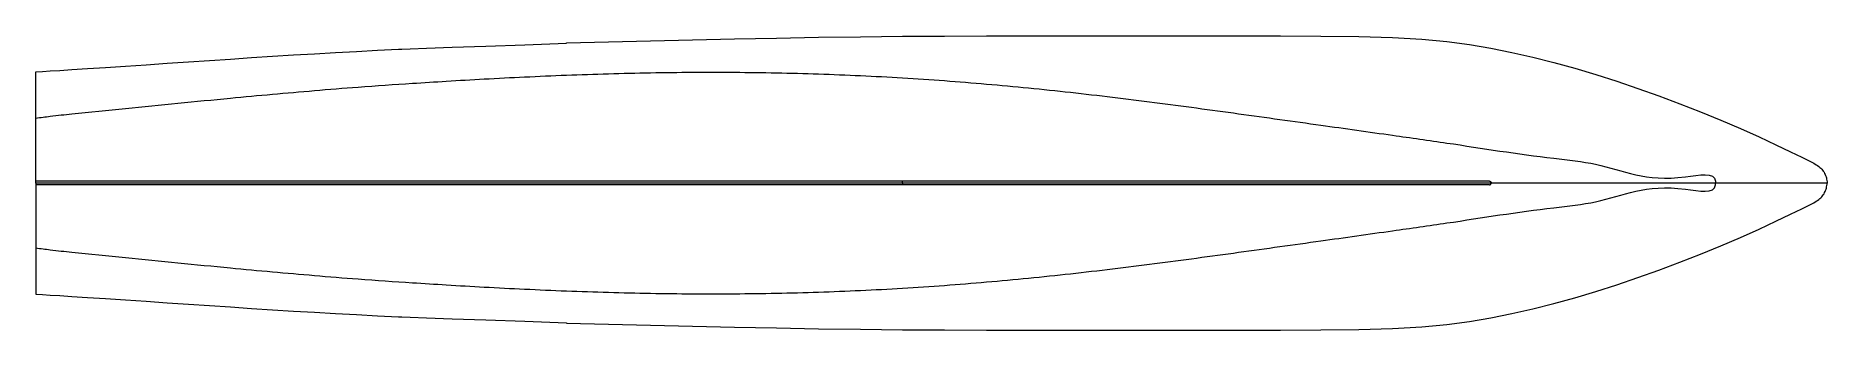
# Model space of a CAD drawing. Header units: inches. Extents: x -67691 to 67691, y -11100 to 11100.
import ezdxf

# ---------------------------------------------------------------- set-up
doc = ezdxf.new("R2010")
doc.units = ezdxf.units.IN
doc.header["$MEASUREMENT"] = 0
doc.layers.add('edges', color=8, linetype='Continuous', lineweight=0, true_color=0x808080)
doc.layers.add('Waterlines', color=150, linetype='Continuous', lineweight=0, true_color=0x007fff)

msp = doc.modelspace()

# ---------------------------------------------------------------- linework, layer by layer
at = {"layer": 'edges'}
for points in [[(-27590, 10570), (-24415, 10652), (-21240, 10732), (-18065, 10808), (-14890, 10878), (-11715, 10940), (-8540, 10993), (-5365, 11036), (-2190, 11067), (985, 11086), (4160, 11096), (7335, 11099), (10510, 11100), (13685, 11100), (16860, 11100), (20035, 11100), (23210, 11100), (26369, 11098), (29428, 11083), (32289, 11044), (34852, 10967), (37052, 10842), (38953, 10668), (40656, 10445), (42260, 10175), (43848, 9858), (45435, 9498), (47023, 9097), (48610, 8658), (50198, 8185), (51785, 7679), (53373, 7142), (54960, 6575), (56545, 5981), (58113, 5366), (59647, 4737), (61130, 4102), (62539, 3472), (63822, 2878), (64918, 2357), (65769, 1943), (66338, 1662), (66677, 1487), (66861, 1383), (66965, 1314), (67051, 1248), (67132, 1180), (67207, 1110), (67276, 1037), (67340, 963), (67398, 886), (67451, 807), (67498, 725), (67540, 642), (67576, 556), (67606, 468), (67631, 378), (67651, 285), (67666, 191), (67679, 96), (67691, 0)], [(-65884, 8497), (-64964, 8557), (-63796, 8632), (-62424, 8721), (-60916, 8820), (-59339, 8925), (-57752, 9032), (-56164, 9140), (-54577, 9248), (-52989, 9355), (-51402, 9460), (-49814, 9563), (-48227, 9662), (-46639, 9757), (-45052, 9847), (-43465, 9933), (-41877, 10017), (-40290, 10100)], [(-40290, 10100), (-40256, 10099), (-40025, 10106), (-39397, 10127), (-38173, 10169)], [(-38173, 10169), (-36222, 10237), (-33675, 10326), (-30731, 10430), (-27590, 10541)], [(-27590, 10541), (-27590, 10548), (-27590, 10556), (-27590, 10563), (-27590, 10570)], [(-67691, 0), (-67690, 2095), (-67690, 4190), (-67690, 6285), (-67690, 8380)], [(-67690, 8380), (-67178, 8413)], [(-67687, 150), (-67688, 669), (-67688, 1200), (-67689, 1756), (-67689, 2349), (-67689, 2985), (-67689, 3642), (-67690, 4290), (-67690, 4900), (-67690, 5447), (-67690, 5931), (-67690, 6355), (-67690, 6723), (-67690, 7039), (-67690, 7308), (-67690, 7535), (-67690, 7725), (-67690, 7883), (-67690, 8013), (-67690, 8116), (-67690, 8195), (-67690, 8254), (-67690, 8296), (-67690, 8325), (-67690, 8345), (-67690, 8359), (-67690, 8368), (-67690, 8375), (-67690, 8380)], [(-67178, 8413), (-66599, 8451)], [(-66599, 8451), (-65884, 8497)], [(-67688, 0), (-67689, 0), (-67689, 0), (-67690, 0), (-67690, 0), (-67690, 0), (-67690, 0), (-67691, 0), (-67691, 0), (-67691, 0), (-67691, 0), (-67691, 0), (-67691, 0), (-67691, 0), (-67691, 0), (-67691, 0), (-67691, 0), (-67691, 0), (-67691, 0), (-67691, 0), (-67691, 0), (-67691, 0), (-67691, 0), (-67691, 0), (-67691, 0), (-67691, 0), (-67691, 0), (-67691, 0), (-67691, 0)], [(-67688, 0), (-67689, 0), (-67689, 0), (-67690, 0), (-67690, 0), (-67690, 0), (-67690, 0), (-67691, 0), (-67691, 0), (-67691, 0), (-67691, 0), (-67691, 0), (-67691, 0), (-67691, 0), (-67691, 0), (-67691, 0), (-67691, 0), (-67691, 0), (-67691, 0), (-67691, 0), (-67691, 0), (-67691, 0), (-67691, 0), (-67691, 0), (-67691, 0), (-67691, 0), (-67691, 0), (-67691, 0), (-67691, 0)], [(-67691, 0), (-67690, -2095), (-67690, -4190), (-67690, -6285), (-67690, -8380)], [(-67688, 0), (-67688, 38), (-67688, 75), (-67687, 113), (-67687, 150)], [(-2194, 0), (-4417, 0), (-6559, 0), (-8538, 0), (-10273, 0), (-11717, 0), (-12946, 0), (-14074, 0), (-15210, 0), (-16447, 0), (-17795, 0), (-19246, 0), (-20789, 0), (-22404, 0), (-24009, 0), (-25512, 0), (-26819, 0), (-27885, 0), (-28858, 0), (-29933, 0), (-31306, 0), (-33099, 0), (-35137, 0), (-37170, 0), (-38951, 0), (-40296, 0), (-41294, 0), (-42097, 0), (-42859, 0), (-43711, 0), (-44683, 0), (-45783, 0), (-47017, 0), (-48375, 0), (-49774, 0), (-51111, 0), (-52287, 0), (-53232, 0), (-54012, 0), (-54725, 0), (-55471, 0), (-56329, 0), (-57319, 0), (-58441, 0), (-59695, 0), (-61066, 0), (-62468, 0), (-63802, 0), (-64964, 0), (-65883, 0), (-66598, 0), (-67177, 0), (-67688, 0)], [(-2194, 0), (-4417, 0), (-6559, 0), (-8538, 0), (-10273, 0), (-11717, 0), (-12946, 0), (-14074, 0), (-15210, 0), (-16447, 0), (-17795, 0), (-19246, 0), (-20789, 0), (-22404, 0), (-24009, 0), (-25512, 0), (-26819, 0), (-27885, 0), (-28858, 0), (-29933, 0), (-31306, 0), (-33099, 0), (-35137, 0), (-37170, 0), (-38951, 0), (-40296, 0), (-41294, 0), (-42097, 0), (-42859, 0), (-43711, 0), (-44683, 0), (-45783, 0), (-47017, 0), (-48375, 0), (-49774, 0), (-51111, 0), (-52287, 0), (-53232, 0), (-54012, 0), (-54725, 0), (-55471, 0), (-56329, 0), (-57319, 0), (-58441, 0), (-59695, 0), (-61066, 0), (-62468, 0), (-63802, 0), (-64964, 0), (-65883, 0), (-66598, 0), (-67177, 0), (-67688, 0)], [(-67688, 0), (-67688, -38), (-67688, -75), (-67687, -112), (-67687, -150)], [(-2194, 150), (-4417, 149), (-6558, 147), (-8537, 146), (-10273, 145), (-11716, 145), (-12946, 145), (-14073, 146), (-15210, 147), (-16447, 147), (-17795, 148), (-19245, 149), (-20789, 149), (-22403, 149), (-24008, 149), (-25511, 149), (-26818, 149), (-27885, 149), (-28857, 149), (-29932, 149), (-31306, 150), (-33099, 149), (-35136, 149), (-37170, 148), (-38950, 145), (-40296, 142), (-41293, 138), (-42096, 134), (-42859, 131), (-43711, 130), (-44683, 131), (-45783, 132), (-47017, 134), (-48375, 137), (-49774, 139), (-51111, 141), (-52287, 141), (-53232, 139), (-54012, 136), (-54725, 133), (-55470, 131), (-56329, 130), (-57319, 131), (-58441, 132), (-59695, 135), (-61066, 137), (-62468, 140), (-63802, 143), (-64964, 145), (-65883, 147), (-66598, 148), (-67177, 149), (-67687, 150)], [(-27590, -10570), (-24415, -10652), (-21240, -10732), (-18065, -10808), (-14890, -10878), (-11715, -10940), (-8540, -10993), (-5365, -11036), (-2190, -11067), (985, -11086), (4160, -11096), (7335, -11099), (10510, -11100), (13685, -11100), (16860, -11100), (20035, -11100), (23210, -11100), (26369, -11098), (29428, -11083), (32289, -11044), (34852, -10967), (37052, -10842), (38953, -10668), (40656, -10445), (42260, -10175), (43848, -9858), (45435, -9498), (47023, -9097), (48610, -8658), (50198, -8185), (51785, -7679), (53373, -7142), (54960, -6575), (56545, -5981), (58113, -5366), (59647, -4737), (61130, -4102), (62539, -3472), (63822, -2878), (64918, -2357), (65769, -1943), (66338, -1662), (66677, -1487), (66861, -1383), (66965, -1314), (67051, -1248), (67132, -1180), (67207, -1110), (67276, -1037), (67340, -963), (67398, -886), (67451, -807), (67498, -725), (67540, -642), (67576, -556), (67606, -468), (67631, -378), (67651, -285), (67666, -191), (67679, -96), (67691, 0)], [(-74, 150), (-1297, 150), (-1926, 150), (-2158, 150), (-2191, 150), (-2192, 150), (-2192, 150), (-2193, 150), (-2194, 150)], [(-2194, 0), (-2194, 38), (-2194, 75), (-2194, 113), (-2194, 150)], [(42179, 0), (42139, 0), (42006, 0), (41684, 0), (41077, 0), (40103, 0), (38740, 0), (36983, 0), (34825, 0), (32277, 0), (29425, 0), (26369, 0), (23210, 0), (20035, 0), (16860, 0), (13685, 0), (10510, 0), (7368, 0), (4425, 0), (1878, 0), (-74, 0), (-1297, 0), (-1926, 0), (-2158, 0), (-2191, 0), (-2192, 0), (-2192, 0), (-2193, 0), (-2194, 0)], [(-2194, 0), (-2194, -38), (-2194, -75), (-2194, -112), (-2194, -150)], [(42179, 0), (42139, 0), (42006, 0), (41684, 0), (41077, 0), (40103, 0), (38740, 0), (36983, 0), (34825, 0), (32277, 0), (29425, 0), (26369, 0), (23210, 0), (20035, 0), (16860, 0), (13685, 0), (10510, 0), (7368, 0), (4425, 0), (1878, 0), (-74, 0), (-1297, 0), (-1926, 0), (-2158, 0), (-2191, 0), (-2192, 0), (-2192, 0), (-2193, 0), (-2194, 0)], [(42166, 142), (42134, 145), (42005, 147), (41684, 148), (41077, 149), (40103, 150), (38740, 150), (36983, 150), (34825, 150), (32277, 150), (29425, 150), (26369, 150), (23210, 150), (20035, 150), (16860, 150), (13685, 150), (10510, 150), (7368, 150), (4425, 150), (1878, 150), (-74, 150)], [(42166, 142), (42182, 139), (42197, 135), (42211, 130), (42224, 124)], [(42300, 0), (42268, 0), (42236, 0), (42206, 0), (42179, 0)], [(42300, 0), (42268, 0), (42236, 0), (42206, 0), (42179, 0)], [(42224, 124), (42236, 118), (42246, 111), (42256, 103), (42265, 94)], [(42265, 94), (42273, 85), (42279, 75), (42285, 64), (42290, 52)], [(42290, 52), (42293, 40), (42296, 27), (42298, 13), (42300, 0)], [(42290, -52), (42293, -40), (42296, -27), (42298, -13), (42300, 0)], [(49274, 0), (48843, 0), (48480, 0), (48110, 0), (47642, 0), (46980, 0), (46060, 0), (44926, 0), (43649, 0), (42300, 0)], [(49274, 0), (48843, 0), (48480, 0), (48110, 0), (47642, 0), (46980, 0), (46060, 0), (44926, 0), (43649, 0), (42300, 0)], [(49768, 0), (49274, 0)], [(49768, 0), (49274, 0)], [(50302, 0), (49768, 0)], [(50302, 0), (49768, 0)], [(52890, 0), (52425, 0), (51924, 0), (51396, 0), (50852, 0), (50302, 0)], [(52890, 0), (52425, 0), (51924, 0), (51396, 0), (50852, 0), (50302, 0)], [(53312, 0), (52890, 0)], [(53312, 0), (52890, 0)], [(53695, 0), (53312, 0)], [(53695, 0), (53312, 0)], [(54046, 0), (53695, 0)], [(54046, 0), (53695, 0)], [(54369, 0), (54046, 0)], [(54369, 0), (54046, 0)], [(54672, 0), (54369, 0)], [(54672, 0), (54369, 0)], [(54959, 0), (54672, 0)], [(54959, 0), (54672, 0)], [(55236, 0), (54959, 0)], [(55236, 0), (54959, 0)], [(60611, 0), (60404, 0), (60225, 0), (60063, 0), (59908, 0), (59750, 0), (59589, 0), (59423, 0), (59251, 0), (59074, 0), (58895, 0), (58719, 0), (58550, 0), (58391, 0), (58239, 0), (58092, 0), (57944, 0), (57793, 0), (57638, 0), (57476, 0), (57308, 0), (57133, 0), (56947, 0), (56747, 0), (56529, 0), (56292, 0), (56040, 0), (55776, 0), (55507, 0), (55236, 0)], [(60611, 0), (60404, 0), (60225, 0), (60063, 0), (59908, 0), (59750, 0), (59589, 0), (59423, 0), (59251, 0), (59074, 0), (58895, 0), (58719, 0), (58550, 0), (58391, 0), (58239, 0), (58092, 0), (57944, 0), (57793, 0), (57638, 0), (57476, 0), (57308, 0), (57133, 0), (56947, 0), (56747, 0), (56529, 0), (56292, 0), (56040, 0), (55776, 0), (55507, 0), (55236, 0)], [(60855, 0), (60611, 0)], [(60855, 0), (60611, 0)], [(61139, 0), (60855, 0)], [(61139, 0), (60855, 0)], [(61467, 0), (61139, 0)], [(61467, 0), (61139, 0)], [(67691, 0), (67192, 0), (66694, 0), (66195, 0), (65697, 0), (65198, 0), (64700, 0), (64201, 0), (63703, 0), (63207, 0), (62723, 0), (62264, 0), (61842, 0), (61467, 0)], [(67691, 0), (67192, 0), (66694, 0), (66195, 0), (65697, 0), (65198, 0), (64700, 0), (64201, 0), (63703, 0), (63207, 0), (62723, 0), (62264, 0), (61842, 0), (61467, 0)], [(-67687, -150), (-67688, -669), (-67688, -1200), (-67689, -1756), (-67689, -2349), (-67689, -2985), (-67689, -3642), (-67690, -4290), (-67690, -4900), (-67690, -5447), (-67690, -5931), (-67690, -6355), (-67690, -6723), (-67690, -7039), (-67690, -7308), (-67690, -7535), (-67690, -7725), (-67690, -7883), (-67690, -8013), (-67690, -8116), (-67690, -8195), (-67690, -8254), (-67690, -8296), (-67690, -8325), (-67690, -8345), (-67690, -8359), (-67690, -8368), (-67690, -8375), (-67690, -8380)], [(-2194, -150), (-4417, -149), (-6558, -147), (-8537, -146), (-10273, -145), (-11716, -145), (-12946, -145), (-14073, -146), (-15210, -147), (-16447, -147), (-17795, -148), (-19245, -149), (-20789, -149), (-22403, -149), (-24008, -149), (-25511, -149), (-26818, -149), (-27885, -149), (-28857, -149), (-29932, -149), (-31306, -150), (-33099, -149), (-35136, -149), (-37170, -148), (-38950, -145), (-40296, -142), (-41293, -138), (-42096, -134), (-42859, -131), (-43711, -130), (-44683, -131), (-45783, -132), (-47017, -134), (-48375, -137), (-49774, -139), (-51111, -141), (-52287, -141), (-53232, -139), (-54012, -136), (-54725, -133), (-55470, -131), (-56329, -130), (-57319, -131), (-58441, -132), (-59695, -135), (-61066, -137), (-62468, -140), (-63802, -143), (-64964, -145), (-65883, -147), (-66598, -148), (-67177, -149), (-67687, -150)], [(-74, -150), (-1297, -150), (-1926, -150), (-2158, -150), (-2191, -150), (-2192, -150), (-2192, -150), (-2193, -150), (-2194, -150)], [(42166, -142), (42134, -145), (42005, -147), (41684, -148), (41077, -149), (40103, -150), (38740, -150), (36983, -150), (34825, -150), (32277, -150), (29425, -150), (26369, -150), (23210, -150), (20035, -150), (16860, -150), (13685, -150), (10510, -150), (7368, -150), (4425, -150), (1878, -150), (-74, -150)], [(42166, -142), (42182, -139), (42197, -135), (42211, -130), (42224, -124)], [(42224, -124), (42236, -118), (42246, -111), (42256, -103), (42265, -94)], [(42265, -94), (42273, -85), (42279, -75), (42285, -64), (42290, -52)], [(-67690, -8380), (-67178, -8413)], [(-67178, -8413), (-66599, -8451)], [(-66599, -8451), (-65884, -8497)], [(-65884, -8497), (-64964, -8557), (-63796, -8632), (-62424, -8721), (-60916, -8820), (-59339, -8925), (-57752, -9032), (-56164, -9140), (-54577, -9248), (-52989, -9355), (-51402, -9460), (-49814, -9563), (-48227, -9662), (-46639, -9757), (-45052, -9847), (-43465, -9933), (-41877, -10017), (-40290, -10100)], [(-40290, -10100), (-40256, -10099), (-40025, -10106), (-39397, -10127), (-38173, -10169)], [(-38173, -10169), (-36222, -10237), (-33675, -10326), (-30731, -10430), (-27590, -10541)], [(-27590, -10541), (-27590, -10548), (-27590, -10556), (-27590, -10563), (-27590, -10570)]]:
    msp.add_lwpolyline(points, dxfattribs=at)
at = {"layer": 'Waterlines'}
for q in [(-67690, 4900), (-67690, -4900)]:
    msp.add_line((-67691, 0), q, dxfattribs=at)
for points, knots in [([(-67690, 4900), (-67326, 4947), (-66419, 5063), (-64161, 5310), (-59624, 5755), (-54575, 6259), (-49815, 6701), (-46596, 6982), (-43069, 7266), (-39745, 7494), (-36569, 7693), (-33742, 7855), (-30715, 8009), (-27585, 8145), (-24415, 8252), (-21240, 8325), (-18065, 8362), (-14889, 8361), (-11714, 8319), (-8539, 8236), (-5364, 8110), (-2188, 7942), (987, 7729), (4162, 7475), (7337, 7180), (10512, 6848), (13687, 6479), (16862, 6081), (20036, 5662), (24225, 5091), (29166, 4407), (34408, 3662), (40291, 2842), (45304, 2018), (51557, 1383), (54445, -219), (59268, 877), (59252, 46), (59251, 0)], [0, 0, 0, 0, 1099.2697132, 2743.8630734, 6813.2534048, 14777.235916, 17965.8079801, 21152.8732543, 24470.7109857, 28581.6396444, 31149.7867218, 34015.2772455, 37078.4836956, 40239.8761269, 43416.6537184, 46592.4838205, 49767.6955116, 52942.6960939, 56117.9727518, 59294.0652503, 62471.545869, 65651.0198371, 68833.0950061, 72018.2466973, 75206.8491827, 78399.2035571, 81595.4321399, 84795.0899191, 87997.431584, 91201.5608931, 97478.7667725, 102956.3773067, 107098.8670432, 115250.9572161, 118452.163196, 125298.6216443, 127599.3772548, 127732.7061286, 127732.7061286, 127732.7061286, 127732.7061286]), ([(-67690, -4900), (-67326, -4947), (-66419, -5063), (-64161, -5310), (-59624, -5755), (-54575, -6259), (-49815, -6701), (-46596, -6982), (-43069, -7266), (-39745, -7494), (-36569, -7693), (-33742, -7855), (-30715, -8009), (-27585, -8145), (-24415, -8252), (-21240, -8325), (-18065, -8362), (-14889, -8361), (-11714, -8319), (-8539, -8236), (-5364, -8110), (-2188, -7942), (987, -7729), (4162, -7475), (7337, -7180), (10512, -6848), (13687, -6479), (16862, -6081), (20036, -5662), (24225, -5091), (29166, -4407), (34408, -3662), (40291, -2842), (45304, -2018), (51557, -1383), (54445, 219), (59268, -877), (59252, -46), (59251, 0)], [0, 0, 0, 0, 1099.2697132, 2743.8630734, 6813.2534048, 14777.235916, 17965.8079801, 21152.8732543, 24470.7109857, 28581.6396444, 31149.7867218, 34015.2772455, 37078.4836956, 40239.8761269, 43416.6537184, 46592.4838205, 49767.6955117, 52942.6960939, 56117.9727518, 59294.0652503, 62471.545869, 65651.0198371, 68833.0950061, 72018.2466973, 75206.8491827, 78399.2035571, 81595.4321399, 84795.0899191, 87997.431584, 91201.5608931, 97478.7667725, 102956.3773067, 107098.8670432, 115250.9572161, 118452.163196, 125298.6216443, 127599.3772548, 127732.7061276, 127732.7061276, 127732.7061276, 127732.7061276])]:
    msp.add_open_spline(points, degree=3, knots=knots, dxfattribs=at)

doc.saveas('drawing.dxf')
